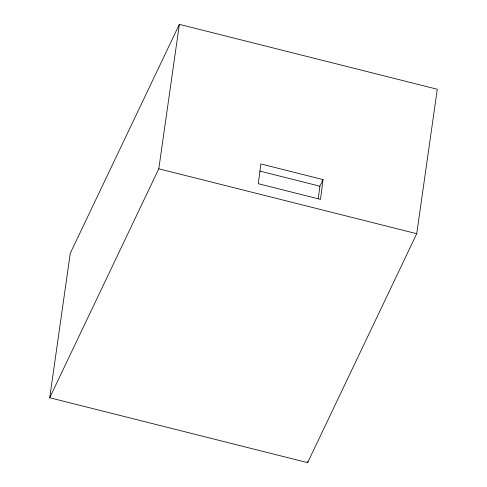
<?xml version="1.0" encoding="UTF-8"?>
<svg xmlns="http://www.w3.org/2000/svg" width="487" height="487" viewBox="0 0 487 487"><rect width="100%" height="100%" fill="white"/><g stroke="black" fill="none" stroke-linecap="round" stroke-linejoin="round"><path stroke-width="0.73" d="M318.285 198.647L319.892 186.198L323.039 179.593L260.855 163.942L258.299 183.721L320.483 199.372L323.039 179.593M49.711 397.745L70.268 253.295L179.362 24.35L437.289 89.255L416.732 233.705L307.638 462.65L49.711 397.745L158.799 168.8L179.362 24.35M307.638 462.65L307.857 461.146M259.9 171.101L319.892 186.198M158.799 168.8L416.732 233.705"/></g></svg>
